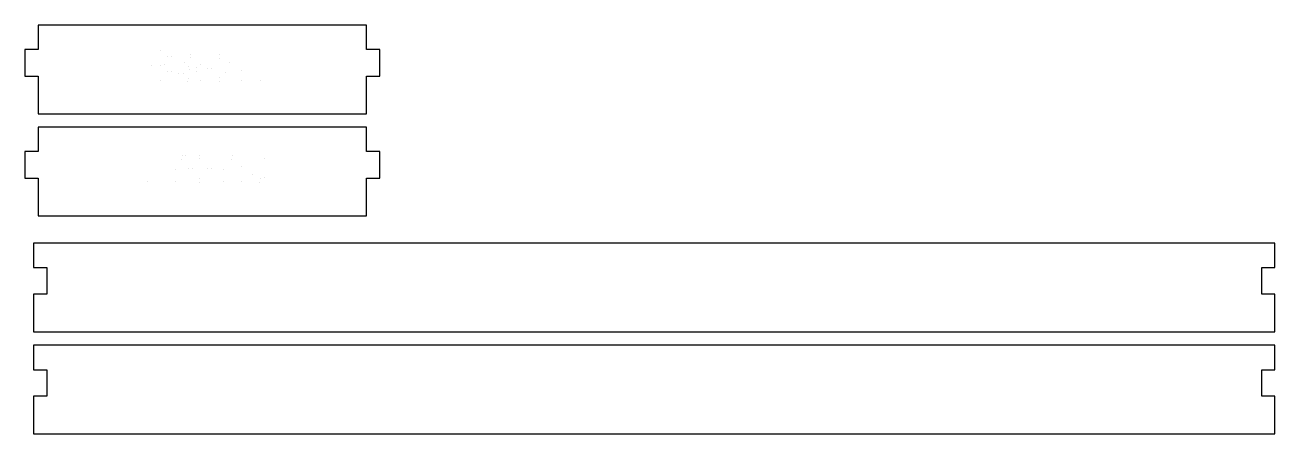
# Model space of a CAD drawing. Header units: millimetres. Extents: x 1 to 283, y 3 to 95.
import ezdxf

# ---------------------------------------------------------------- set-up
doc = ezdxf.new("R2010")
doc.units = ezdxf.units.MM
doc.header["$MEASUREMENT"] = 0
doc.layers.add('box small v1_0', color=7, linetype='Continuous')

msp = doc.modelspace()

# ---------------------------------------------------------------- linework, layer by layer
at = {"layer": 'box small v1_0'}
for p, q in [((78.08, 95.21), (4.08, 95.21)), ((4.08, 95.21), (4.08, 89.71)), ((78.08, 89.71), (78.08, 95.21)), ((1.08, 89.71), (1.08, 83.71)), ((4.08, 89.71), (1.08, 89.71)), ((31.58, 89.35), (31.58, 89.35)), ((31.58, 89.35), (31.58, 89.35)), ((33.11, 88.1), (33.11, 88.1)), ((34.07, 88.19), (34.07, 88.19)), ((38.36, 88.5), (38.36, 88.5)), ((38.36, 87.79), (38.36, 87.79)), ((44.86, 87.67), (44.86, 87.67)), ((44.87, 88.5), (44.87, 88.5)), ((81.08, 89.71), (78.08, 89.71)), ((81.08, 83.71), (81.08, 89.71)), ((29.72, 85.98), (29.72, 85.98)), ((31.6, 85.98), (31.6, 85.98)), ((32.64, 86.41), (32.64, 86.41)), ((33.2, 84.72), (33.2, 84.72)), ((34.2, 84.67), (34.2, 84.67)), ((37.03, 86.77), (37.03, 86.77)), ((37.97, 85.88), (37.97, 85.88)), ((38.12, 85.27), (38.12, 85.27)), ((39.68, 84.63), (39.68, 84.63)), ((39.76, 85.55), (39.76, 85.55)), ((40.61, 86.31), (40.61, 86.31)), ((42.25, 85.5), (42.25, 85.5)), ((43.21, 85.5), (43.21, 85.5)), ((47.17, 86.67), (47.17, 86.67)), ((49.84, 84.91), (49.84, 84.91)), ((1.08, 83.71), (4.08, 83.71)), ((4.08, 83.71), (4.08, 78.21)), ((31.61, 82.62), (31.61, 82.62)), ((31.61, 82.62), (31.61, 82.62)), ((35.75, 84.23), (35.75, 84.23)), ((36.75, 84.23), (36.75, 84.23)), ((37.84, 82.47), (37.84, 82.47)), ((37.84, 82.47), (37.84, 82.47)), ((38.02, 83.21), (38.02, 83.21)), ((40.61, 82.62), (40.61, 82.62)), ((44.86, 83.31), (44.86, 83.31)), ((44.87, 82.47), (44.87, 82.47)), ((44.87, 82.47), (44.87, 82.47)), ((46.21, 84.55), (46.21, 84.55)), ((49.98, 82.62), (49.98, 82.62)), ((54.2, 82.62), (54.2, 82.62)), ((78.08, 78.21), (78.08, 83.71)), ((78.08, 83.71), (81.08, 83.71)), ((4.08, 78.21), (4.08, 75.21)), ((78.08, 75.21), (78.08, 78.21)), ((4.08, 75.21), (8.08, 75.21)), ((8.08, 75.21), (74.08, 75.21)), ((74.08, 75.21), (78.08, 75.21)), ((78.08, 72.21), (4.08, 72.21)), ((4.08, 72.21), (4.08, 66.71)), ((78.08, 66.71), (78.08, 72.21)), ((1.08, 66.71), (1.08, 60.71)), ((4.08, 66.71), (1.08, 66.71)), ((36.47, 64.89), (36.47, 64.89)), ((36.58, 65.79), (36.58, 65.79)), ((37.25, 65.68), (37.25, 65.68)), ((40.53, 65.82), (40.53, 65.82)), ((40.55, 65.02), (40.55, 65.02)), ((47.63, 64.99), (47.63, 64.99)), ((47.86, 65.82), (47.86, 65.82)), ((55.11, 65.03), (55.11, 65.03)), ((81.08, 66.71), (78.08, 66.71)), ((81.08, 60.71), (81.08, 66.71)), ((35.05, 62.53), (35.05, 62.53)), ((35.05, 62.53), (35.05, 62.53)), ((37.85, 62.81), (37.85, 62.81)), ((38.81, 62.81), (38.81, 62.81)), ((42.25, 62.81), (42.25, 62.81)), ((43.19, 62.81), (43.19, 62.81)), ((45.95, 62.65), (45.95, 62.65)), ((50.02, 63.31), (50.02, 63.31)), ((1.08, 60.71), (4.08, 60.71)), ((4.08, 60.71), (4.08, 55.21)), ((28.76, 59.94), (28.76, 59.94)), ((35.05, 59.94), (35.05, 59.94)), ((40.51, 60.61), (40.51, 60.61)), ((40.51, 60.61), (40.51, 60.61)), ((40.53, 59.8), (40.53, 59.8)), ((40.53, 59.8), (40.53, 59.8)), ((45.95, 59.94), (45.95, 59.94)), ((50.02, 59.94), (50.02, 59.94)), ((52.37, 61.42), (52.37, 61.42)), ((54.02, 59.8), (54.02, 59.8)), ((54.02, 59.8), (54.02, 59.8)), ((54.13, 60.55), (54.13, 60.55)), ((55.12, 60.77), (55.12, 60.77)), ((78.08, 60.71), (81.08, 60.71)), ((78.08, 55.21), (78.08, 60.71)), ((4.08, 55.21), (4.08, 52.21)), ((78.08, 52.21), (78.08, 55.21)), ((4.08, 52.21), (8.08, 52.21)), ((8.08, 52.21), (74.08, 52.21)), ((74.08, 52.21), (78.08, 52.21)), ((3, 46), (3, 40.5)), ((6, 46), (3, 46)), ((280, 46), (6, 46)), ((283, 46), (280, 46)), ((283, 40.5), (283, 46)), ((3, 40.5), (6, 40.5)), ((6, 40.5), (6, 34.5)), ((280, 40.5), (283, 40.5)), ((280, 34.5), (280, 40.5)), ((6, 34.5), (3, 34.5)), ((3, 34.5), (3, 29)), ((283, 34.5), (280, 34.5)), ((283, 29), (283, 34.5)), ((3, 29), (3, 26)), ((283, 26), (283, 29)), ((3, 26), (6, 26)), ((6, 26), (272, 26)), ((272, 26), (280, 26)), ((280, 26), (283, 26)), ((6, 23), (3, 23)), ((3, 23), (3, 17.5)), ((280, 23), (6, 23)), ((283, 23), (280, 23)), ((283, 17.5), (283, 23)), ((3, 17.5), (6, 17.5)), ((6, 17.5), (6, 11.5)), ((280, 17.5), (283, 17.5)), ((280, 11.5), (280, 17.5)), ((3, 11.5), (3, 6)), ((6, 11.5), (3, 11.5)), ((283, 11.5), (280, 11.5)), ((283, 6), (283, 11.5)), ((3, 6), (3, 3)), ((283, 3), (283, 6)), ((3, 3), (6, 3)), ((6, 3), (14, 3)), ((14, 3), (272, 3)), ((272, 3), (280, 3)), ((280, 3), (283, 3))]:
    msp.add_line(p, q, dxfattribs=at)

doc.saveas('drawing.dxf')
